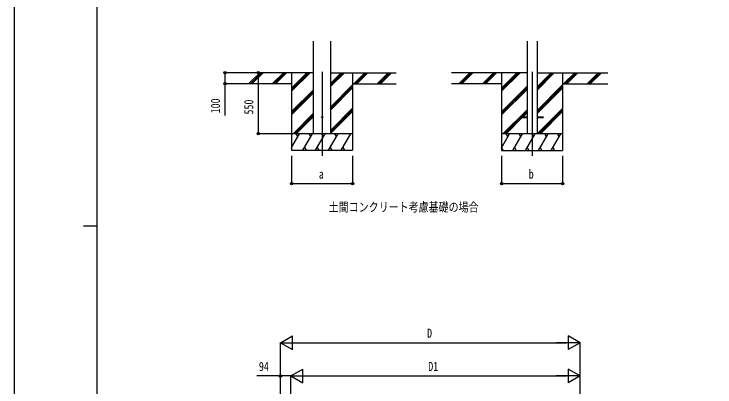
# Model space of a CAD drawing. Units: millimetres, scale not verified. Extents: x -10512 to 10512, y -7425 to 7425.
# Drawn here: x -10512 to -4199, y -1141 to 2223 of the extents above; entities that cross this region are included whole.
import ezdxf
from ezdxf.enums import TextEntityAlignment as Align

# ---------------------------------------------------------------- set-up
doc = ezdxf.new("R2010")
doc.units = ezdxf.units.MM
doc.header["$LTSCALE"] = 30
for name, color, linetype in [('0-2_USER1', 3, 'Continuous'), ('0-4_YKK_12', 2, 'Continuous'), ('0-5_YKK_A1', 4, 'Continuous'), ('0-6_YKK_D', 6, 'Continuous'), ('0-7_YKK_ZWAK', 7, 'Continuous')]:
    doc.layers.add(name, color=color, linetype=linetype)
doc.styles.add('ＭＳ ゴシック', font='')
doc.styles.get('ＭＳ ゴシック').set_extended_font_data('MS Gothic')

msp = doc.modelspace()

# ---------------------------------------------------------------- linework, layer by layer
at = {"layer": '0-4_YKK_12'}
for p, q in [((-7737.5, 1702.57), (-7737.5, 943.36)), ((-5846.5, 1701.57), (-5846.5, 942.36))]:
    msp.add_line(p, q, dxfattribs=at)
at = {"layer": '0-5_YKK_A1'}
for p, q in [((-7815.25, 1143.36), (-7815.25, 1978.71)), ((-7659.75, 1143.36), (-7659.75, 1978.71)), ((-5891.7, 1977.71), (-5891.7, 1142.36)), ((-5801.3, 1977.71), (-5801.3, 1142.36)), ((-7815.25, 1693.36), (-8463.45, 1693.36)), ((-8396.76, 1594.76), (-8298.17, 1693.36)), ((-8384.03, 1593.36), (-8284.02, 1693.36)), ((-8369.88, 1593.36), (-8269.88, 1693.36)), ((-8184.63, 1594.76), (-8086.03, 1693.36)), ((-8171.89, 1593.36), (-8071.89, 1693.36)), ((-8157.75, 1593.36), (-8057.75, 1693.36)), ((-8012.5, 1693.36), (-8012.5, 993.36)), ((-8012.5, 1526.48), (-7845.62, 1693.36)), ((-8012.5, 1540.62), (-7859.76, 1693.36)), ((-8012.5, 1554.76), (-7873.9, 1693.36)), ((-7659.75, 1570.86), (-7537.25, 1693.36)), ((-7659.75, 1585), (-7551.39, 1693.36)), ((-7659.75, 1599.15), (-7565.53, 1693.36)), ((-7659.75, 1693.36), (-7071.88, 1693.36)), ((-7462.5, 1693.36), (-7462.5, 993.36)), ((-7453.4, 1593.36), (-7353.4, 1693.36)), ((-7439.26, 1593.36), (-7339.26, 1693.36)), ((-7425.12, 1593.36), (-7325.12, 1693.36)), ((-7241.27, 1593.36), (-7141.27, 1693.36)), ((-7227.13, 1593.36), (-7127.13, 1693.36)), ((-7212.99, 1593.36), (-7112.99, 1693.36)), ((-5891.7, 1692.36), (-6572.45, 1692.36)), ((-6505.76, 1593.76), (-6407.17, 1692.36)), ((-6493.03, 1592.36), (-6393.02, 1692.36)), ((-6478.88, 1592.36), (-6378.88, 1692.36)), ((-6293.63, 1593.76), (-6195.03, 1692.36)), ((-6280.89, 1592.36), (-6180.89, 1692.36)), ((-6266.75, 1592.36), (-6166.75, 1692.36)), ((-6121.5, 1692.36), (-6121.5, 992.36)), ((-6121.5, 1525.48), (-5954.62, 1692.36)), ((-6121.5, 1539.62), (-5968.76, 1692.36)), ((-6121.5, 1553.76), (-5982.9, 1692.36)), ((-5801.3, 1537.31), (-5646.25, 1692.36)), ((-5801.3, 1551.45), (-5660.39, 1692.36)), ((-5801.3, 1565.6), (-5674.53, 1692.36)), ((-5801.3, 1692.36), (-5163.29, 1692.36)), ((-5571.5, 1692.36), (-5571.5, 992.36)), ((-5562.4, 1592.36), (-5462.4, 1692.36)), ((-5548.26, 1592.36), (-5448.26, 1692.36)), ((-5534.12, 1592.36), (-5434.12, 1692.36)), ((-5350.27, 1592.36), (-5250.27, 1692.36)), ((-5336.13, 1592.36), (-5236.13, 1692.36)), ((-5321.99, 1592.36), (-5221.99, 1692.36)), ((-8012.5, 1593.36), (-8463.45, 1593.36)), ((-7659.75, 1387.02), (-7462.5, 1584.26)), ((-7462.5, 1593.36), (-7071.88, 1593.36)), ((-6121.5, 1592.36), (-6572.45, 1592.36)), ((-5801.3, 1353.47), (-5571.5, 1583.26)), ((-5571.5, 1592.36), (-5163.29, 1592.36)), ((-8012.5, 1342.63), (-7815.25, 1539.88)), ((-8012.5, 1328.49), (-7815.25, 1525.74)), ((-7659.75, 1372.87), (-7462.5, 1570.12)), ((-7659.75, 1358.73), (-7462.5, 1555.98)), ((-6121.5, 1341.63), (-5891.7, 1571.43)), ((-6121.5, 1327.49), (-5891.7, 1557.29)), ((-6121.5, 1313.35), (-5891.7, 1543.15)), ((-5801.3, 1339.32), (-5571.5, 1569.12)), ((-5801.3, 1325.18), (-5571.5, 1554.98)), ((-8012.5, 1314.35), (-7815.25, 1511.6)), ((-7999.64, 1143.36), (-7815.25, 1327.75)), ((-7659.75, 1174.89), (-7462.5, 1372.13)), ((-7659.75, 1160.74), (-7462.5, 1357.99)), ((-7659.75, 1146.6), (-7462.5, 1343.85)), ((-6108.64, 1142.36), (-5891.7, 1359.3)), ((-5940, 1296.86), (-5891.7, 1345.16)), ((-5925.86, 1296.86), (-5891.7, 1331.02)), ((-5800.28, 1142.36), (-5571.5, 1371.13)), ((-5786.13, 1142.36), (-5571.5, 1356.99)), ((-5771.99, 1142.36), (-5571.5, 1342.85)), ((-7985.5, 1143.36), (-7815.25, 1313.61)), ((-7971.36, 1143.36), (-7815.25, 1299.47)), ((-6094.5, 1142.36), (-5946.5, 1290.36)), ((-6080.36, 1142.36), (-5934.86, 1287.86)), ((-5946.5, 1296.86), (-5946.5, 1287.86)), ((-5946.5, 1296.86), (-5891.7, 1296.86)), ((-5946.5, 1287.86), (-5891.7, 1287.86)), ((-5801.3, 1296.86), (-5746.5, 1296.86)), ((-5801.3, 1287.86), (-5746.5, 1287.86)), ((-5746.5, 1296.86), (-5746.5, 1287.86)), ((-7462.5, 1143.36), (-8012.5, 1143.36)), ((-8012.5, 1017.91), (-7940.07, 1143.36)), ((-7955.07, 1117.38), (-7970.07, 1143.36)), ((-7911.2, 993.36), (-7824.6, 1143.36)), ((-7839.6, 1117.38), (-7854.6, 1143.36)), ((-7795.73, 993.36), (-7709.13, 1143.36)), ((-7724.13, 1117.38), (-7739.13, 1143.36)), ((-7680.26, 993.36), (-7593.66, 1143.36)), ((-7608.66, 1117.38), (-7623.66, 1143.36)), ((-7564.79, 993.36), (-7478.19, 1143.36)), ((-7508.19, 1143.36), (-7508.19, 1143.36)), ((-5571.5, 1142.36), (-6121.5, 1142.36)), ((-6121.5, 1016.91), (-6049.07, 1142.36)), ((-6064.07, 1116.38), (-6079.07, 1142.36)), ((-6020.2, 992.36), (-5933.6, 1142.36)), ((-5948.6, 1116.38), (-5963.6, 1142.36)), ((-5904.73, 992.36), (-5818.13, 1142.36)), ((-5833.13, 1116.38), (-5848.13, 1142.36)), ((-5789.26, 992.36), (-5702.66, 1142.36)), ((-5717.66, 1116.38), (-5732.66, 1142.36)), ((-5673.79, 992.36), (-5587.19, 1142.36)), ((-5602.19, 1116.38), (-5617.19, 1142.36)), ((-7896.2, 1019.34), (-7881.21, 993.36)), ((-7780.73, 1019.34), (-7765.74, 993.36)), ((-7665.26, 1019.34), (-7650.26, 993.36)), ((-7549.79, 1019.34), (-7534.8, 993.36)), ((-6120.67, 1018.34), (-6105.67, 992.36)), ((-6005.2, 1018.34), (-5990.21, 992.36)), ((-5889.73, 1018.34), (-5874.74, 992.36)), ((-5774.26, 1018.34), (-5759.26, 992.36)), ((-5658.79, 1018.34), (-5643.79, 992.36)), ((-8012.5, 993.36), (-7462.5, 993.36)), ((-6121.5, 992.36), (-5571.5, 992.36))]:
    msp.add_line(p, q, dxfattribs=at)
msp.add_circle((-7737.5, 1293.36), 5, dxfattribs=at)
at = {"layer": '0-6_YKK_D'}
for p, q in [((-8464.45, 1693.36), (-8613.5, 1693.36)), ((-8312.5, 1693.36), (-8311.5, 1693.36)), ((-8312.5, 1693.36), (-8312.5, 1143.36)), ((-8464.45, 1593.36), (-8613.5, 1593.36)), ((-8013.5, 1143.36), (-8313.5, 1143.36)), ((-8012.5, 943.36), (-8012.5, 692.36)), ((-7462.5, 943.36), (-7462.5, 692.36)), ((-6121.5, 942.36), (-6121.5, 692.36)), ((-5571.5, 942.36), (-5571.5, 692.36)), ((-8012.5, 693.36), (-7462.5, 693.36)), ((-6121.5, 693.36), (-5571.5, 693.36)), ((-8112.5, -741.41), (-8004.25, -678.91)), ((-8004.25, -803.91), (-8004.25, -678.91)), ((-5412.5, -741.41), (-5520.75, -678.91)), ((-5520.75, -678.91), (-5520.75, -803.91)), ((-8112.5, -1743.5), (-8112.5, -740.41)), ((-8112.5, -741.41), (-8004.25, -803.91)), ((-8112.5, -741.41), (-7895.99, -741.41)), ((-7987.5, -741.41), (-5537.5, -741.41)), ((-5412.5, -741.41), (-5629.01, -741.41)), ((-5412.5, -741.41), (-5520.75, -803.91)), ((-5412.5, -1826.3), (-5412.5, -740.41)), ((-8018.5, -1041.41), (-7910.25, -978.91)), ((-7910.25, -1103.91), (-7910.25, -978.91)), ((-5412.5, -1041.41), (-5520.75, -978.91)), ((-5520.75, -978.91), (-5520.75, -1103.91)), ((-8112.5, -1753.5), (-8112.5, -1040.41)), ((-8018.5, -1751), (-8018.5, -1040.41)), ((-8018.5, -1751), (-8018.5, -1040.41)), ((-8018.5, -1041.41), (-7910.25, -1103.91)), ((-8018.5, -1041.41), (-7801.99, -1041.41)), ((-7893.5, -1041.41), (-5537.5, -1041.41)), ((-5412.5, -1041.41), (-5629.01, -1041.41)), ((-5412.5, -1041.41), (-5520.75, -1103.91)), ((-5412.5, -1826.3), (-5412.5, -1040.41))]:
    msp.add_line(p, q, dxfattribs=at)
for points in [[(-8612.5, 1693.36), (-8612.5, 1593.36), (-8612.5, 1306.86)], [(-8018.5, -1041.41), (-8112.5, -1041.41), (-8327, -1041.41)]]:
    msp.add_lwpolyline(points, dxfattribs=at)
for centre in [(-8612.5, 1693.36), (-8312.5, 1693.36), (-8612.5, 1593.36), (-8312.5, 1143.36), (-8012.5, 693.36), (-7462.5, 693.36), (-6121.5, 693.36), (-5571.5, 693.36), (-8112.5, -1041.41)]:
    msp.add_circle(centre, 10.62, dxfattribs=at)
at = {"layer": '0-7_YKK_ZWAK'}
for p, q in [((-9762.45, -6312.5), (-9762.45, 6937.5)), ((-9887.45, 312.5), (-9762.45, 312.5))]:
    msp.add_line(p, q, dxfattribs=at)
msp.add_lwpolyline([(-10512.5, -7425), (10512.5, -7425), (10512.5, 7425), (-10512.5, 7425)], close=True, dxfattribs=at)

# ---------------------------------------------------------------- texts
at = {"layer": '0-2_USER1', "style": 'ＭＳ ゴシック', "width": 0.8}
msp.add_text('土間コンクリート考慮基礎の場合', height=82.48, dxfattribs=at).set_placement((-7678.58, 415.86), align=Align.BOTTOM_LEFT)
at = {"layer": '0-6_YKK_D', "style": 'ＭＳ ゴシック', "width": 0.8}
for s, p in [('100', (-8632.5, 1326.86)), ('550', (-8332.5, 1316.36))]:
    msp.add_text(s, height=82.48, rotation=90, dxfattribs=at).set_placement(p, align=Align.BOTTOM_LEFT)
for s, p in [('b', (-5876.5, 713.36)), ('a', (-7767.5, 713.36)), ('D', (-6792.5, -721.41)), ('94', (-8307, -1021.41)), ('D1', (-6781.5, -1021.41))]:
    msp.add_text(s, height=82.48, dxfattribs=at).set_placement(p, align=Align.BOTTOM_LEFT)

doc.saveas('drawing.dxf')
